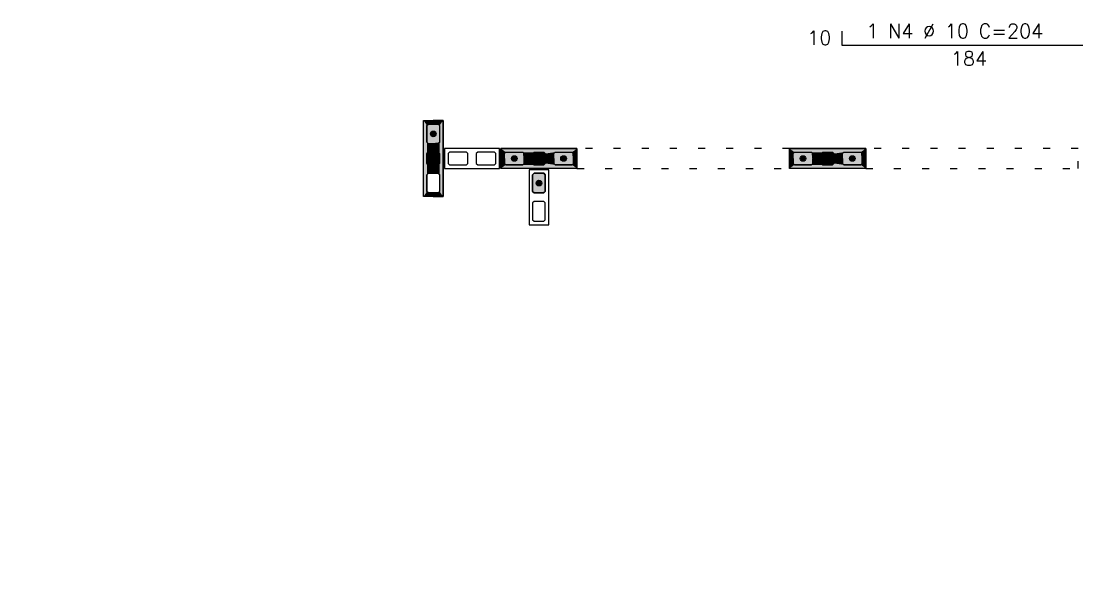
# Model space of a CAD drawing. Extents: x -1.9 to 86, y -1.6 to 60.9.
# Drawn here: x 16.45 to 31.44, y 37.19 to 45.14 of the extents above; entities that cross this region are included whole.
import ezdxf

# ---------------------------------------------------------------- set-up
doc = ezdxf.new("R2010")
doc.units = 0
doc.header["$MEASUREMENT"] = 0
doc.linetypes.add('ESTILO_TQS_0002', pattern=[0.4, 0.1, -0.3])
for name, color, linetype in [('PENA_01', 1, 'CONTINUOUS'), ('PENA_02', 2, 'CONTINUOUS'), ('PENA_03', 3, 'CONTINUOUS'), ('PENA_05', 5, 'CONTINUOUS'), ('PENA_11', 252, 'CONTINUOUS'), ('PENA_19', 240, 'CONTINUOUS')]:
    doc.layers.add(name, color=color, linetype=linetype)
doc.styles.get("Standard").update_dxf_attribs({"font": 'ROMANS.SHX'})

msp = doc.modelspace()

# ---------------------------------------------------------------- linework, layer by layer
at = {"layer": 'PENA_01', "linetype": 'Continuous'}
for points in [[(22.371, 43.677), (22.391, 43.657), (22.391, 43.417), (22.371, 43.397), (22.231, 43.397), (22.211, 43.417), (22.211, 43.657), (22.231, 43.677), (22.371, 43.677)], [(22.371, 43.277), (22.391, 43.257), (22.391, 43.117), (22.371, 43.097), (22.231, 43.097), (22.211, 43.117), (22.211, 43.257), (22.231, 43.277), (22.371, 43.277)], [(22.791, 43.257), (22.771, 43.277), (22.531, 43.277), (22.511, 43.257), (22.511, 43.117), (22.531, 43.097), (22.771, 43.097), (22.791, 43.117), (22.791, 43.257)], [(23.191, 43.257), (23.171, 43.277), (22.931, 43.277), (22.911, 43.257), (22.911, 43.117), (22.931, 43.097), (23.171, 43.097), (23.191, 43.117), (23.191, 43.257)], [(23.311, 43.257), (23.331, 43.277), (23.571, 43.277), (23.591, 43.257), (23.591, 43.117), (23.571, 43.097), (23.331, 43.097), (23.311, 43.117), (23.311, 43.257)], [(23.711, 43.257), (23.731, 43.277), (23.871, 43.277), (23.891, 43.257), (23.891, 43.117), (23.871, 43.097), (23.731, 43.097), (23.711, 43.117), (23.711, 43.257)], [(24.011, 43.257), (24.031, 43.277), (24.271, 43.277), (24.291, 43.257), (24.291, 43.117), (24.271, 43.097), (24.031, 43.097), (24.011, 43.117), (24.011, 43.257)], [(27.411, 43.257), (27.431, 43.277), (27.671, 43.277), (27.691, 43.257), (27.691, 43.117), (27.671, 43.097), (27.431, 43.097), (27.411, 43.117), (27.411, 43.257)], [(27.811, 43.257), (27.831, 43.277), (27.971, 43.277), (27.991, 43.257), (27.991, 43.117), (27.971, 43.097), (27.831, 43.097), (27.811, 43.117), (27.811, 43.257)], [(28.111, 43.257), (28.131, 43.277), (28.371, 43.277), (28.391, 43.257), (28.391, 43.117), (28.371, 43.097), (28.131, 43.097), (28.111, 43.117), (28.111, 43.257)], [(22.371, 42.977), (22.391, 42.957), (22.391, 42.717), (22.371, 42.697), (22.231, 42.697), (22.211, 42.717), (22.211, 42.957), (22.231, 42.977), (22.371, 42.977)], [(23.871, 42.697), (23.891, 42.717), (23.891, 42.957), (23.871, 42.977), (23.731, 42.977), (23.711, 42.957), (23.711, 42.717), (23.731, 42.697), (23.871, 42.697)], [(23.871, 42.297), (23.891, 42.317), (23.891, 42.557), (23.871, 42.577), (23.731, 42.577), (23.711, 42.557), (23.711, 42.317), (23.731, 42.297), (23.871, 42.297)]]:
    msp.add_lwpolyline(points, dxfattribs=at)
at = {"layer": 'PENA_02', "linetype": 'Continuous'}
for p, q in [((22.161, 42.647), (22.161, 43.727)), ((22.161, 43.727), (22.441, 43.727)), ((22.441, 43.727), (22.441, 42.647)), ((23.261, 43.327), (24.341, 43.327)), ((23.261, 43.047), (23.261, 43.327)), ((24.341, 43.327), (24.341, 43.047)), ((27.361, 43.327), (28.441, 43.327)), ((27.361, 43.047), (27.361, 43.327)), ((28.441, 43.327), (28.441, 43.047)), ((24.341, 43.047), (23.261, 43.047)), ((28.441, 43.047), (27.361, 43.047)), ((22.441, 42.647), (22.161, 42.647))]:
    msp.add_line(p, q, dxfattribs=at)
for points in [[(23.241, 43.327), (22.461, 43.327), (22.461, 43.047), (23.241, 43.047), (23.241, 43.327)], [(23.941, 42.247), (23.941, 43.027), (23.661, 43.027), (23.661, 42.247), (23.941, 42.247)]]:
    msp.add_lwpolyline(points, dxfattribs=at)
at = {"layer": 'PENA_03', "linetype": 'Continuous'}
for points in [[(22.231, 43.397), (22.211, 43.417), (22.211, 43.657), (22.231, 43.677), (22.371, 43.677), (22.391, 43.657), (22.391, 43.417), (22.371, 43.397), (22.231, 43.397)], [(22.391, 43.117), (22.371, 43.097), (22.231, 43.097), (22.211, 43.117), (22.211, 43.257), (22.231, 43.277), (22.371, 43.277), (22.391, 43.257), (22.391, 43.117)], [(23.591, 43.117), (23.571, 43.097), (23.331, 43.097), (23.311, 43.117), (23.311, 43.257), (23.331, 43.277), (23.571, 43.277), (23.591, 43.257), (23.591, 43.117)], [(23.891, 43.117), (23.871, 43.097), (23.731, 43.097), (23.711, 43.117), (23.711, 43.257), (23.731, 43.277), (23.871, 43.277), (23.891, 43.257), (23.891, 43.117)], [(24.291, 43.117), (24.271, 43.097), (24.031, 43.097), (24.011, 43.117), (24.011, 43.257), (24.031, 43.277), (24.271, 43.277), (24.291, 43.257), (24.291, 43.117)], [(27.691, 43.117), (27.671, 43.097), (27.431, 43.097), (27.411, 43.117), (27.411, 43.257), (27.431, 43.277), (27.671, 43.277), (27.691, 43.257), (27.691, 43.117)], [(27.991, 43.117), (27.971, 43.097), (27.831, 43.097), (27.811, 43.117), (27.811, 43.257), (27.831, 43.277), (27.971, 43.277), (27.991, 43.257), (27.991, 43.117)], [(28.391, 43.117), (28.371, 43.097), (28.131, 43.097), (28.111, 43.117), (28.111, 43.257), (28.131, 43.277), (28.371, 43.277), (28.391, 43.257), (28.391, 43.117)], [(23.731, 42.697), (23.711, 42.717), (23.711, 42.957), (23.731, 42.977), (23.871, 42.977), (23.891, 42.957), (23.891, 42.717), (23.871, 42.697), (23.731, 42.697)]]:
    msp.add_lwpolyline(points, dxfattribs=at)
at = {"layer": 'PENA_03', "linetype": 'ESTILO_TQS_0002'}
for points in [[(24.341, 43.327), (24.341, 43.047), (27.361, 43.047), (27.361, 43.327), (24.341, 43.327)], [(28.441, 43.327), (28.441, 43.047), (31.461, 43.047), (31.461, 43.327), (28.441, 43.327)]]:
    msp.add_lwpolyline(points, dxfattribs=at)
at = {"layer": 'PENA_03', "linetype": 'Continuous'}
for centre in [(22.301, 43.537), (22.301, 43.187), (23.451, 43.187), (23.801, 43.187), (24.151, 43.187), (27.551, 43.187), (27.901, 43.187), (28.251, 43.187), (23.801, 42.837)]:
    msp.add_circle(centre, 0.04, dxfattribs=at)
for points in [[(22.341, 43.537), (22.281, 43.572), (22.263, 43.551)], [(22.341, 43.537), (22.263, 43.551), (22.263, 43.523)], [(22.341, 43.537), (22.263, 43.523), (22.281, 43.502)], [(22.341, 43.537), (22.308, 43.577), (22.281, 43.572)], [(22.341, 43.537), (22.281, 43.502), (22.308, 43.498)], [(22.341, 43.537), (22.331, 43.563), (22.308, 43.577)], [(22.341, 43.537), (22.308, 43.498), (22.331, 43.511)], [(22.341, 43.537), (22.331, 43.511), (22.341, 43.537)], [(22.341, 43.187), (22.281, 43.222), (22.263, 43.201)], [(22.341, 43.187), (22.263, 43.201), (22.263, 43.173)], [(22.341, 43.187), (22.263, 43.173), (22.281, 43.152)], [(22.341, 43.187), (22.308, 43.227), (22.281, 43.222)], [(22.341, 43.187), (22.281, 43.152), (22.308, 43.148)], [(22.341, 43.187), (22.331, 43.213), (22.308, 43.227)], [(22.341, 43.187), (22.308, 43.148), (22.331, 43.161)], [(22.341, 43.187), (22.331, 43.161), (22.341, 43.187)], [(23.491, 43.187), (23.431, 43.222), (23.413, 43.201)], [(23.491, 43.187), (23.413, 43.201), (23.413, 43.173)], [(23.491, 43.187), (23.413, 43.173), (23.431, 43.152)], [(23.491, 43.187), (23.458, 43.227), (23.431, 43.222)], [(23.491, 43.187), (23.431, 43.152), (23.458, 43.148)], [(23.491, 43.187), (23.481, 43.213), (23.458, 43.227)], [(23.491, 43.187), (23.458, 43.148), (23.481, 43.161)], [(23.491, 43.187), (23.481, 43.161), (23.491, 43.187)], [(23.841, 43.187), (23.781, 43.222), (23.763, 43.201)], [(23.841, 43.187), (23.763, 43.201), (23.763, 43.173)], [(23.841, 43.187), (23.763, 43.173), (23.781, 43.152)], [(23.841, 43.187), (23.808, 43.227), (23.781, 43.222)], [(23.841, 43.187), (23.781, 43.152), (23.808, 43.148)], [(23.841, 43.187), (23.831, 43.213), (23.808, 43.227)], [(23.841, 43.187), (23.808, 43.148), (23.831, 43.161)], [(23.841, 43.187), (23.831, 43.161), (23.841, 43.187)], [(24.191, 43.187), (24.131, 43.222), (24.113, 43.201)], [(24.191, 43.187), (24.113, 43.201), (24.113, 43.173)], [(24.191, 43.187), (24.113, 43.173), (24.131, 43.152)], [(24.191, 43.187), (24.158, 43.227), (24.131, 43.222)], [(24.191, 43.187), (24.131, 43.152), (24.158, 43.148)], [(24.191, 43.187), (24.181, 43.213), (24.158, 43.227)], [(24.191, 43.187), (24.158, 43.148), (24.181, 43.161)], [(24.191, 43.187), (24.181, 43.161), (24.191, 43.187)], [(27.591, 43.187), (27.531, 43.222), (27.513, 43.201)], [(27.591, 43.187), (27.513, 43.201), (27.513, 43.173)], [(27.591, 43.187), (27.513, 43.173), (27.531, 43.152)], [(27.591, 43.187), (27.558, 43.227), (27.531, 43.222)], [(27.591, 43.187), (27.531, 43.152), (27.558, 43.148)], [(27.591, 43.187), (27.581, 43.213), (27.558, 43.227)], [(27.591, 43.187), (27.558, 43.148), (27.581, 43.161)], [(27.591, 43.187), (27.581, 43.161), (27.591, 43.187)], [(27.941, 43.187), (27.881, 43.222), (27.863, 43.201)], [(27.941, 43.187), (27.863, 43.201), (27.863, 43.173)], [(27.941, 43.187), (27.863, 43.173), (27.881, 43.152)], [(27.941, 43.187), (27.908, 43.227), (27.881, 43.222)], [(27.941, 43.187), (27.881, 43.152), (27.908, 43.148)], [(27.941, 43.187), (27.931, 43.213), (27.908, 43.227)], [(27.941, 43.187), (27.908, 43.148), (27.931, 43.161)], [(27.941, 43.187), (27.931, 43.161), (27.941, 43.187)], [(28.291, 43.187), (28.231, 43.222), (28.213, 43.201)], [(28.291, 43.187), (28.213, 43.201), (28.213, 43.173)], [(28.291, 43.187), (28.213, 43.173), (28.231, 43.152)], [(28.291, 43.187), (28.258, 43.227), (28.231, 43.222)], [(28.291, 43.187), (28.231, 43.152), (28.258, 43.148)], [(28.291, 43.187), (28.281, 43.213), (28.258, 43.227)], [(28.291, 43.187), (28.258, 43.148), (28.281, 43.161)], [(28.291, 43.187), (28.281, 43.161), (28.291, 43.187)], [(23.841, 42.837), (23.781, 42.872), (23.763, 42.851)], [(23.841, 42.837), (23.763, 42.851), (23.763, 42.823)], [(23.841, 42.837), (23.763, 42.823), (23.781, 42.802)], [(23.841, 42.837), (23.808, 42.877), (23.781, 42.872)], [(23.841, 42.837), (23.781, 42.802), (23.808, 42.798)], [(23.841, 42.837), (23.831, 42.863), (23.808, 42.877)], [(23.841, 42.837), (23.808, 42.798), (23.831, 42.811)], [(23.841, 42.837), (23.831, 42.811), (23.841, 42.837)]]:
    msp.add_solid(points, dxfattribs=at)
at = {"layer": 'PENA_05', "linetype": 'Continuous'}
for p, q in [((28.101, 44.998), (28.101, 44.798)), ((28.101, 44.798), (31.801, 44.798))]:
    msp.add_line(p, q, dxfattribs=at)
at = {"layer": 'PENA_11', "linetype": 'Continuous'}
for points in [[(22.231, 43.397), (22.211, 43.657), (22.231, 43.677)], [(22.231, 43.397), (22.211, 43.417), (22.211, 43.657)], [(22.231, 43.397), (22.231, 43.677), (22.371, 43.677)], [(22.231, 43.397), (22.371, 43.677), (22.391, 43.657)], [(22.231, 43.397), (22.391, 43.657), (22.391, 43.417)], [(22.231, 43.397), (22.391, 43.417), (22.371, 43.397)], [(22.231, 43.397), (22.371, 43.397), (22.231, 43.397)], [(22.391, 43.117), (22.211, 43.257), (22.231, 43.277)], [(22.391, 43.117), (22.211, 43.117), (22.211, 43.257)], [(22.391, 43.117), (22.231, 43.277), (22.371, 43.277)], [(22.391, 43.117), (22.371, 43.277), (22.391, 43.257)], [(22.391, 43.117), (22.391, 43.257), (22.391, 43.117)], [(23.591, 43.117), (23.311, 43.257), (23.331, 43.277)], [(23.591, 43.117), (23.311, 43.117), (23.311, 43.257)], [(23.591, 43.117), (23.331, 43.277), (23.571, 43.277)], [(23.591, 43.117), (23.571, 43.277), (23.591, 43.257)], [(23.591, 43.117), (23.591, 43.257), (23.591, 43.117)], [(23.891, 43.117), (23.711, 43.257), (23.731, 43.277)], [(23.891, 43.117), (23.711, 43.117), (23.711, 43.257)], [(23.891, 43.117), (23.731, 43.277), (23.871, 43.277)], [(23.891, 43.117), (23.871, 43.277), (23.891, 43.257)], [(23.891, 43.117), (23.891, 43.257), (23.891, 43.117)], [(24.291, 43.117), (24.011, 43.257), (24.031, 43.277)], [(24.291, 43.117), (24.011, 43.117), (24.011, 43.257)], [(24.291, 43.117), (24.031, 43.277), (24.271, 43.277)], [(24.291, 43.117), (24.271, 43.277), (24.291, 43.257)], [(24.291, 43.117), (24.291, 43.257), (24.291, 43.117)], [(27.691, 43.117), (27.411, 43.257), (27.431, 43.277)], [(27.691, 43.117), (27.411, 43.117), (27.411, 43.257)], [(27.691, 43.117), (27.431, 43.277), (27.671, 43.277)], [(27.691, 43.117), (27.671, 43.277), (27.691, 43.257)], [(27.691, 43.117), (27.691, 43.257), (27.691, 43.117)], [(27.991, 43.117), (27.811, 43.257), (27.831, 43.277)], [(27.991, 43.117), (27.811, 43.117), (27.811, 43.257)], [(27.991, 43.117), (27.831, 43.277), (27.971, 43.277)], [(27.991, 43.117), (27.971, 43.277), (27.991, 43.257)], [(27.991, 43.117), (27.991, 43.257), (27.991, 43.117)], [(28.391, 43.117), (28.111, 43.257), (28.131, 43.277)], [(28.391, 43.117), (28.111, 43.117), (28.111, 43.257)], [(28.391, 43.117), (28.131, 43.277), (28.371, 43.277)], [(28.391, 43.117), (28.371, 43.277), (28.391, 43.257)], [(28.391, 43.117), (28.391, 43.257), (28.391, 43.117)], [(22.391, 43.117), (22.231, 43.097), (22.211, 43.117)], [(22.391, 43.117), (22.371, 43.097), (22.231, 43.097)], [(23.591, 43.117), (23.331, 43.097), (23.311, 43.117)], [(23.591, 43.117), (23.571, 43.097), (23.331, 43.097)], [(23.891, 43.117), (23.731, 43.097), (23.711, 43.117)], [(23.891, 43.117), (23.871, 43.097), (23.731, 43.097)], [(24.291, 43.117), (24.031, 43.097), (24.011, 43.117)], [(24.291, 43.117), (24.271, 43.097), (24.031, 43.097)], [(27.691, 43.117), (27.431, 43.097), (27.411, 43.117)], [(27.691, 43.117), (27.671, 43.097), (27.431, 43.097)], [(27.991, 43.117), (27.831, 43.097), (27.811, 43.117)], [(27.991, 43.117), (27.971, 43.097), (27.831, 43.097)], [(28.391, 43.117), (28.131, 43.097), (28.111, 43.117)], [(28.391, 43.117), (28.371, 43.097), (28.131, 43.097)], [(23.731, 42.697), (23.711, 42.957), (23.731, 42.977)], [(23.731, 42.697), (23.711, 42.717), (23.711, 42.957)], [(23.731, 42.697), (23.731, 42.977), (23.871, 42.977)], [(23.731, 42.697), (23.871, 42.977), (23.891, 42.957)], [(23.731, 42.697), (23.891, 42.957), (23.891, 42.717)], [(23.731, 42.697), (23.891, 42.717), (23.871, 42.697)], [(23.731, 42.697), (23.871, 42.697), (23.731, 42.697)]]:
    msp.add_solid(points, dxfattribs=at)
at = {"layer": 'PENA_19', "linetype": 'Continuous'}
for points in [[(22.301, 43.727), (22.301, 43.677), (22.231, 43.677), (22.211, 43.657), (22.211, 43.417), (22.231, 43.397), (22.301, 43.397), (22.301, 43.277), (22.231, 43.277), (22.211, 43.257), (22.211, 43.117), (22.231, 43.097), (22.301, 43.097), (22.301, 42.977), (22.231, 42.977), (22.211, 42.957), (22.211, 42.717), (22.231, 42.697), (22.301, 42.697), (22.301, 42.647), (22.161, 42.647), (22.161, 43.727), (22.301, 43.727)], [(22.301, 43.727), (22.301, 43.677), (22.371, 43.677), (22.391, 43.657), (22.391, 43.417), (22.371, 43.397), (22.301, 43.397), (22.301, 43.277), (22.371, 43.277), (22.391, 43.257), (22.391, 43.117), (22.371, 43.097), (22.301, 43.097), (22.301, 42.977), (22.371, 42.977), (22.391, 42.957), (22.391, 42.717), (22.371, 42.697), (22.301, 42.697), (22.301, 42.647), (22.441, 42.647), (22.441, 43.727), (22.301, 43.727)], [(23.261, 43.187), (23.311, 43.187), (23.311, 43.257), (23.331, 43.277), (23.571, 43.277), (23.591, 43.257), (23.591, 43.187), (23.711, 43.187), (23.711, 43.257), (23.731, 43.277), (23.871, 43.277), (23.891, 43.257), (23.891, 43.187), (24.011, 43.187), (24.011, 43.257), (24.031, 43.277), (24.271, 43.277), (24.291, 43.257), (24.291, 43.187), (24.341, 43.187), (24.341, 43.327), (23.261, 43.327), (23.261, 43.187)], [(23.261, 43.187), (23.311, 43.187), (23.311, 43.117), (23.331, 43.097), (23.571, 43.097), (23.591, 43.117), (23.591, 43.187), (23.711, 43.187), (23.711, 43.117), (23.731, 43.097), (23.871, 43.097), (23.891, 43.117), (23.891, 43.187), (24.011, 43.187), (24.011, 43.117), (24.031, 43.097), (24.271, 43.097), (24.291, 43.117), (24.291, 43.187), (24.341, 43.187), (24.341, 43.047), (23.261, 43.047), (23.261, 43.187)], [(27.361, 43.187), (27.411, 43.187), (27.411, 43.257), (27.431, 43.277), (27.671, 43.277), (27.691, 43.257), (27.691, 43.187), (27.811, 43.187), (27.811, 43.257), (27.831, 43.277), (27.971, 43.277), (27.991, 43.257), (27.991, 43.187), (28.111, 43.187), (28.111, 43.257), (28.131, 43.277), (28.371, 43.277), (28.391, 43.257), (28.391, 43.187), (28.441, 43.187), (28.441, 43.327), (27.361, 43.327), (27.361, 43.187)], [(27.361, 43.187), (27.411, 43.187), (27.411, 43.117), (27.431, 43.097), (27.671, 43.097), (27.691, 43.117), (27.691, 43.187), (27.811, 43.187), (27.811, 43.117), (27.831, 43.097), (27.971, 43.097), (27.991, 43.117), (27.991, 43.187), (28.111, 43.187), (28.111, 43.117), (28.131, 43.097), (28.371, 43.097), (28.391, 43.117), (28.391, 43.187), (28.441, 43.187), (28.441, 43.047), (27.361, 43.047), (27.361, 43.187)]]:
    msp.add_lwpolyline(points, dxfattribs=at)
for points in [[(22.231, 43.677), (22.211, 43.657), (22.161, 43.727)], [(22.231, 43.677), (22.161, 43.727), (22.301, 43.727)], [(22.161, 43.727), (22.211, 43.657), (22.161, 42.647)], [(22.161, 42.647), (22.211, 43.657), (22.211, 42.717)], [(22.211, 42.717), (22.211, 43.657), (22.211, 43.417)], [(22.231, 43.677), (22.301, 43.727), (22.301, 43.677)], [(22.301, 43.727), (22.371, 43.677), (22.441, 43.727)], [(22.301, 43.727), (22.301, 43.677), (22.371, 43.677)], [(22.441, 43.727), (22.371, 43.677), (22.391, 43.657)], [(22.441, 43.727), (22.391, 43.657), (22.441, 42.647)], [(22.441, 42.647), (22.391, 43.657), (22.391, 43.417)], [(22.211, 43.417), (22.211, 42.717), (22.211, 43.257)], [(22.231, 43.397), (22.211, 43.257), (22.211, 43.417)], [(22.231, 43.277), (22.211, 43.257), (22.231, 43.397)], [(22.231, 43.277), (22.231, 43.397), (22.301, 43.397)], [(22.231, 43.277), (22.301, 43.397), (22.301, 43.277)], [(22.371, 43.397), (22.301, 43.397), (22.371, 43.277)], [(22.301, 43.397), (22.301, 43.277), (22.371, 43.277)], [(22.391, 43.257), (22.391, 43.417), (22.371, 43.397)], [(22.391, 43.257), (22.371, 43.397), (22.371, 43.277)], [(22.441, 42.647), (22.391, 43.417), (22.391, 43.257)], [(22.211, 43.257), (22.211, 42.717), (22.211, 43.117)], [(22.391, 43.117), (22.441, 42.647), (22.391, 43.257)], [(24.341, 43.327), (23.261, 43.327), (23.331, 43.277)], [(23.261, 43.327), (23.261, 43.187), (23.311, 43.187)], [(23.261, 43.327), (23.311, 43.187), (23.311, 43.257)], [(23.261, 43.327), (23.311, 43.257), (23.331, 43.277)], [(23.261, 43.047), (23.261, 43.187), (23.311, 43.187)], [(23.261, 43.047), (23.311, 43.187), (23.311, 43.117)], [(24.341, 43.327), (23.331, 43.277), (23.571, 43.277)], [(24.341, 43.327), (23.571, 43.277), (23.731, 43.277)], [(23.591, 43.257), (23.731, 43.277), (23.571, 43.277)], [(23.591, 43.257), (23.711, 43.257), (23.731, 43.277)], [(23.591, 43.257), (23.591, 43.187), (23.711, 43.187)], [(23.591, 43.257), (23.711, 43.187), (23.711, 43.257)], [(23.591, 43.117), (23.591, 43.187), (23.711, 43.187)], [(23.591, 43.117), (23.711, 43.187), (23.711, 43.117)], [(24.341, 43.327), (23.731, 43.277), (23.871, 43.277)], [(24.341, 43.327), (23.871, 43.277), (23.891, 43.257)], [(24.341, 43.327), (23.891, 43.257), (24.031, 43.277)], [(23.891, 43.257), (24.011, 43.257), (24.031, 43.277)], [(23.891, 43.257), (23.891, 43.187), (24.011, 43.187)], [(23.891, 43.257), (24.011, 43.187), (24.011, 43.257)], [(23.891, 43.117), (23.891, 43.187), (24.011, 43.187)], [(23.891, 43.117), (24.011, 43.187), (24.011, 43.117)], [(24.341, 43.327), (24.031, 43.277), (24.271, 43.277)], [(24.341, 43.327), (24.271, 43.277), (24.291, 43.257)], [(24.341, 43.327), (24.291, 43.257), (24.341, 43.187)], [(24.341, 43.187), (24.291, 43.257), (24.291, 43.187)], [(24.341, 43.047), (24.291, 43.117), (24.341, 43.187)], [(24.341, 43.187), (24.291, 43.117), (24.291, 43.187)], [(28.441, 43.327), (27.361, 43.327), (27.431, 43.277)], [(27.361, 43.327), (27.361, 43.187), (27.411, 43.187)], [(27.361, 43.327), (27.411, 43.187), (27.411, 43.257)], [(27.361, 43.327), (27.411, 43.257), (27.431, 43.277)], [(27.361, 43.047), (27.361, 43.187), (27.411, 43.187)], [(27.361, 43.047), (27.411, 43.187), (27.411, 43.117)], [(28.441, 43.327), (27.431, 43.277), (27.671, 43.277)], [(28.441, 43.327), (27.671, 43.277), (27.831, 43.277)], [(27.691, 43.257), (27.831, 43.277), (27.671, 43.277)], [(27.691, 43.257), (27.811, 43.257), (27.831, 43.277)], [(27.691, 43.257), (27.691, 43.187), (27.811, 43.187)], [(27.691, 43.257), (27.811, 43.187), (27.811, 43.257)], [(27.691, 43.117), (27.691, 43.187), (27.811, 43.187)], [(27.691, 43.117), (27.811, 43.187), (27.811, 43.117)], [(28.441, 43.327), (27.831, 43.277), (27.971, 43.277)], [(28.441, 43.327), (27.971, 43.277), (27.991, 43.257)], [(28.441, 43.327), (27.991, 43.257), (28.131, 43.277)], [(27.991, 43.257), (28.111, 43.257), (28.131, 43.277)], [(27.991, 43.257), (27.991, 43.187), (28.111, 43.187)], [(27.991, 43.257), (28.111, 43.187), (28.111, 43.257)], [(27.991, 43.117), (27.991, 43.187), (28.111, 43.187)], [(27.991, 43.117), (28.111, 43.187), (28.111, 43.117)], [(28.441, 43.327), (28.131, 43.277), (28.371, 43.277)], [(28.441, 43.327), (28.371, 43.277), (28.391, 43.257)], [(28.441, 43.327), (28.391, 43.257), (28.441, 43.187)], [(28.441, 43.187), (28.391, 43.257), (28.391, 43.187)], [(28.441, 43.047), (28.391, 43.117), (28.441, 43.187)], [(28.441, 43.187), (28.391, 43.117), (28.391, 43.187)], [(22.211, 42.717), (22.211, 42.957), (22.211, 43.117)], [(22.231, 43.097), (22.211, 42.957), (22.211, 43.117)], [(22.231, 43.097), (22.231, 42.977), (22.211, 42.957)], [(22.301, 43.097), (22.231, 42.977), (22.231, 43.097)], [(22.301, 43.097), (22.301, 42.977), (22.231, 42.977)], [(22.301, 43.097), (22.371, 42.977), (22.371, 43.097)], [(22.371, 42.977), (22.301, 43.097), (22.301, 42.977)], [(22.371, 43.097), (22.391, 42.957), (22.391, 43.117)], [(22.371, 42.977), (22.391, 42.957), (22.371, 43.097)], [(22.391, 42.957), (22.441, 42.647), (22.391, 43.117)], [(23.261, 43.047), (23.311, 43.117), (23.331, 43.097)], [(24.341, 43.047), (23.261, 43.047), (23.331, 43.097)], [(24.341, 43.047), (23.331, 43.097), (23.571, 43.097)], [(23.591, 43.117), (23.731, 43.097), (23.571, 43.097)], [(24.341, 43.047), (23.571, 43.097), (23.731, 43.097)], [(23.591, 43.117), (23.711, 43.117), (23.731, 43.097)], [(24.341, 43.047), (23.731, 43.097), (23.871, 43.097)], [(24.341, 43.047), (23.871, 43.097), (23.891, 43.117)], [(24.341, 43.047), (23.891, 43.117), (24.031, 43.097)], [(23.891, 43.117), (24.011, 43.117), (24.031, 43.097)], [(24.341, 43.047), (24.031, 43.097), (24.271, 43.097)], [(24.341, 43.047), (24.271, 43.097), (24.291, 43.117)], [(27.361, 43.047), (27.411, 43.117), (27.431, 43.097)], [(28.441, 43.047), (27.361, 43.047), (27.431, 43.097)], [(28.441, 43.047), (27.431, 43.097), (27.671, 43.097)], [(27.691, 43.117), (27.831, 43.097), (27.671, 43.097)], [(28.441, 43.047), (27.671, 43.097), (27.831, 43.097)], [(27.691, 43.117), (27.811, 43.117), (27.831, 43.097)], [(28.441, 43.047), (27.831, 43.097), (27.971, 43.097)], [(28.441, 43.047), (27.971, 43.097), (27.991, 43.117)], [(28.441, 43.047), (27.991, 43.117), (28.131, 43.097)], [(27.991, 43.117), (28.111, 43.117), (28.131, 43.097)], [(28.441, 43.047), (28.131, 43.097), (28.371, 43.097)], [(28.441, 43.047), (28.371, 43.097), (28.391, 43.117)], [(22.441, 42.647), (22.391, 42.957), (22.391, 42.717)], [(22.231, 42.697), (22.161, 42.647), (22.211, 42.717)], [(22.301, 42.647), (22.161, 42.647), (22.231, 42.697)], [(22.301, 42.697), (22.301, 42.647), (22.231, 42.697)], [(22.441, 42.647), (22.371, 42.697), (22.301, 42.697)], [(22.441, 42.647), (22.301, 42.697), (22.301, 42.647)], [(22.441, 42.647), (22.391, 42.717), (22.371, 42.697)]]:
    msp.add_solid(points, dxfattribs=at)

# ---------------------------------------------------------------- texts
at = {"layer": 'PENA_03', "linetype": 'Continuous'}
for s, p in [('10', (27.611, 44.803)), ('1 N4 %%c 10 C=204', (28.451, 44.898)), ('184', (29.651, 44.508))]:
    msp.add_text(s, height=0.2, dxfattribs=at).set_placement(p)

doc.saveas('drawing.dxf')
